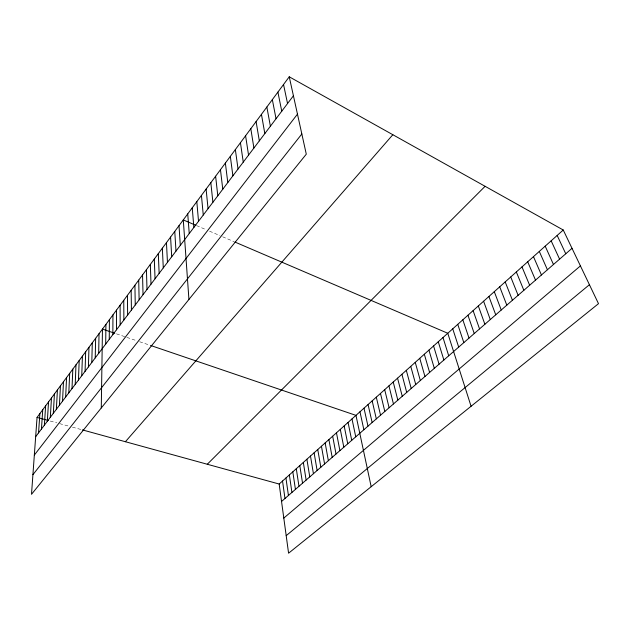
<?xml version="1.0" encoding="UTF-8"?>
<svg xmlns="http://www.w3.org/2000/svg" width="630" height="630" viewBox="0 0 630 630"><rect width="100%" height="100%" fill="white"/><g stroke="black" fill="none" stroke-linecap="round" stroke-linejoin="round"><path stroke-width="0.47" stroke-dasharray="3.15 2.36" d="M50.274 421.053L56.802 422.848M59.574 423.612L69.709 426.4M72.442 427.156L81.514 429.644M116.495 333.853L125.992 337.089M126.851 337.381L137.088 340.869M139.616 341.728L149.696 345.153M196.529 225.587L205.514 229.438M209.546 231.171L219.98 235.644M222.658 236.785L234.179 241.723"/><path stroke-width="0.94" d="M116.487 329.789L116.519 310.102M112.849 334.601L112.951 314.913M109.25 339.357L109.415 319.686M105.69 344.067L105.919 324.403M101.28 407.949L102.462 329.08L114.747 333.262M98.682 353.343L99.036 333.703M95.224 357.911L95.642 338.286M91.807 362.439L92.287 342.822M88.421 366.912L88.964 347.311M85.074 371.346L85.672 351.76M81.75 375.732L82.412 356.163M78.466 380.079L79.183 360.525M75.214 384.379L75.986 364.841M71.993 388.639L72.82 369.125M68.804 392.852L69.678 373.362M65.646 397.034L66.575 377.551M62.52 401.168L63.496 381.709M59.425 405.271L60.449 385.828M56.353 409.327L57.432 389.907M53.314 413.343L54.44 393.947M50.306 417.328L51.479 397.947M47.321 421.273L48.541 401.916M44.368 425.179L45.628 405.846M41.438 429.046L42.745 409.736M38.54 432.881L39.895 413.595M37.06 417.414L31.5 494.322L306.29 154.177L289.241 76.797L37.06 417.414L48.392 420.533M35.666 436.684L293.423 95.768M34.335 455.08L297.47 114.14M32.925 474.666L301.841 133.977M125.409 441.724L392.836 134.718M207.294 464.255L485.092 186.307M279.169 484.037L563.251 230.005L598.5 303.668L288.579 553.203L279.169 484.037L82.42 429.896M281.547 501.488L572.016 248.322M283.799 518.081L580.427 265.899M286.193 535.658L589.428 284.705M150.531 345.437L355.966 415.367L371.18 486.699M195.702 225.233L183.283 219.917L188.929 299.447M235.053 242.101L447.772 333.262L471.067 406.271M289.241 76.797L563.251 230.005M557.172 235.447L565.772 253.772M551.155 240.825L559.59 259.158M545.194 246.149L553.471 264.49M539.304 251.417L547.423 269.766M533.476 256.638L541.438 274.979M527.704 261.796L535.516 280.145M521.986 266.899L529.649 285.248M516.332 271.955L523.853 290.304M510.741 276.964L518.112 295.312M505.197 281.917L512.434 300.258M499.716 286.815L506.811 305.164M494.29 291.674L501.244 310.007M488.911 296.478L495.739 314.811M483.596 301.234L490.282 319.567M478.327 305.952L484.887 324.269M473.106 310.614L479.54 328.923M467.94 315.228L474.248 333.538M462.829 319.804L469.011 338.105M457.758 324.332L463.822 342.625M452.742 328.821L458.687 347.099M443 337.538L448.717 355.793M438.267 341.767L443.874 360.014M433.574 345.964L439.078 364.195M428.928 350.115L434.322 368.337M424.329 354.233L429.613 372.44M419.761 358.312L424.951 376.504M415.241 362.36L420.328 380.536M410.76 366.369L415.745 384.528M406.319 370.338L411.201 388.482M401.916 374.275L406.704 392.403M397.554 378.173L402.247 396.286M393.23 382.04L397.829 400.137M388.946 385.875L393.451 403.956M384.694 389.671L389.112 407.736M380.481 393.435L384.812 411.484M376.307 397.168L380.551 415.202M372.173 400.869L376.323 418.879M368.062 404.539L372.141 422.533M363.998 408.177L367.983 426.156M359.966 411.784L363.872 429.739M283.531 84.499L287.548 103.54M351.997 418.911L355.745 436.818M348.067 422.423L351.729 440.315M277.901 92.106L281.752 111.203M344.169 425.911L347.752 443.788M340.302 429.369L343.815 447.221M272.341 99.619L276.034 118.763M336.467 432.802L339.901 450.631M332.664 436.204L336.026 454.009M328.892 439.575L332.183 457.356M266.852 107.029L270.396 126.228M325.151 442.922L328.364 460.68M321.442 446.237L324.584 463.979M261.442 114.345L264.828 133.591M317.756 449.529L320.835 467.247M314.11 452.789L317.118 470.484M256.087 121.574L259.332 140.86M310.488 456.026L313.425 473.705M306.897 459.238L309.771 476.886M250.811 128.701L253.906 148.034M303.329 462.428L306.141 480.052M299.801 465.586L302.542 483.186M245.59 135.749L248.551 155.122M296.289 468.72L298.974 486.297M292.816 471.831L295.431 489.384M289.359 474.918L291.918 492.447M240.439 142.703L243.259 162.115M285.933 477.981L288.43 495.487M282.539 481.021L284.973 498.503M235.352 149.578L238.038 169.021M230.328 156.366L232.887 175.841M225.367 163.068L227.792 182.574M220.461 169.69L222.768 189.22M215.618 176.235L217.799 195.788M210.837 182.7L212.893 202.277M206.105 189.087L208.05 208.688M201.435 195.394L203.262 215.019M196.812 201.632L198.529 221.272M192.252 207.798L193.859 227.454M187.74 213.893L189.244 233.565M179.007 225.69L180.306 245.385M174.77 231.407L175.975 251.11M170.588 237.061L171.699 256.772M166.454 242.644L167.462 262.363M162.359 248.181L163.28 267.9M158.311 253.646L159.146 273.373M154.303 259.056L155.051 278.783M150.342 264.403L151.003 284.138M146.428 269.703L147.003 289.43M142.545 274.94L143.041 294.667M138.71 280.122L139.128 299.849M134.915 285.248L135.253 304.967M131.158 290.32L131.418 310.039M127.441 295.344L127.63 315.055M123.763 300.313L123.874 320.016M120.117 305.227L120.165 324.93"/></g></svg>
